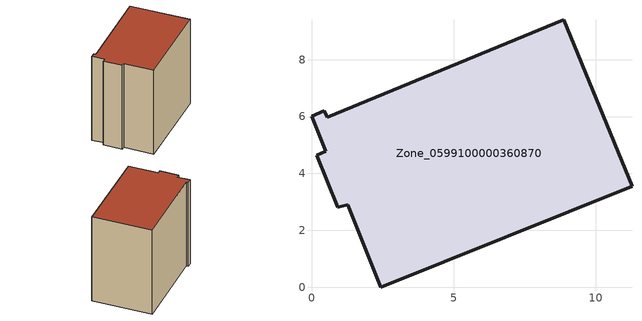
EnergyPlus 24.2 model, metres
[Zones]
Zone_0599100000360870
 floor ground (C_G): 1.27,2.9 0.93,2.8 0.19,4.64 0.5,4.77 0,6 0.45,6.21 0.55,5.98 8.87,9.4 11.27,3.55 2.44,0 z0
 wall outside (C_F): 0,6 0.5,4.77 0.19,4.64 0.93,2.8 1.27,2.9 2.44,0 11.27,3.55 8.87,9.4 0.55,5.98 0.45,6.21 0,6 z0:9.88
 roof outside (C_R): 11.27,3.55 8.87,9.4 0.55,5.98 0.45,6.21 0,6 0.5,4.77 0.19,4.64 0.93,2.8 1.27,2.9 2.44,0 z9.88
[BUILDING]
Pand.0599100000360870: North Axis=0; Terrain=City; Loads Convergence Tolerance Value=0.04; Temperature Convergence Tolerance Value=0.4; Solar Distribution=FullExterior; Maximum Number of Warmup Days=25; Minimum Number of Warmup Days=1
[Site:Location]
Rotterdam.The.Hague.AP_ZH_NLD Design_Conditions: Latitude=51.96; Longitude=4.45; Time Zone=1; Elevation=-4.5
[SITE:GROUNDTEMPERATURE:BUILDINGSURFACE]
18, 18, 18, 18, 18, 18, 18, 18, 18, 18, 18, 18
[MATERIAL] Thermal Absorptance=0.9; Solar Absorptance=0.7; Visible Absorptance=0.7
Name | Roughness | Thickness | Conductivity | Density | Specific Heat
G.TI.1992-2005 | MediumSmooth | 0.15 | 0.06 | 540 | 1210
F.TI.1992-2005 | Rough | 0.3 | 0.12 | 1920 | 840
R.TI.1992-2005 | MediumRough | 0.2 | 0.08 | 1500 | 1000
[CONSTRUCTION]
C_G: G.TI.1992-2005
C_F: F.TI.1992-2005
C_R: R.TI.1992-2005
[ZONE]
Zone_0599100000360870: Type=1; Multiplier=1; Ceiling Height=Autocalculate; Volume=Autocalculate; Floor Area=autocalculate; Part of Total Floor Area=Yes
[ZONEINFILTRATION:DESIGNFLOWRATE]
Infil_Zone_0599100000360870: Zone or ZoneList or Space or SpaceList=Zone_0599100000360870; Schedule=AlwaysOn; Design Flow Rate Calculation Method=Flow/Area; Flow Rate per Floor Area=0.0015; Constant Term Coefficient=1; Temperature Term Coefficient=0; Velocity Term Coefficient=0; Velocity Squared Term Coefficient=0
[HVACTEMPLATE:ZONE:IDEALLOADSAIRSYSTEM]
Zone_0599100000360870: Maximum Heating Supply Air Temperature=50; Minimum Cooling Supply Air Temperature=13; Maximum Heating Supply Air Humidity Ratio=0.0156; Minimum Cooling Supply Air Humidity Ratio=0.0077; Heating Limit=NoLimit; Cooling Limit=NoLimit; Dehumidification Control Type=ConstantSensibleHeatRatio; Cooling Sensible Heat Ratio=0.7; Dehumidification Setpoint=60; Humidification Control Type=None; Humidification Setpoint=30; Outdoor Air Method=None; Outdoor Air Flow Rate per Person=0.00944; Outdoor Air Flow Rate per Zone Floor Area=0; Outdoor Air Flow Rate per Zone=0; Demand Controlled Ventilation Type=None; Outdoor Air Economizer Type=NoEconomizer; Heat Recovery Type=None; Sensible Heat Recovery Effectiveness=0.7; Latent Heat Recovery Effectiveness=0.65
[ZONECONTROL:THERMOSTAT]
ThermostatControl_Zone_0599100000360870: Zone or ZoneList=Zone_0599100000360870; Control Type Schedule=DualSetpointControlType; Control 1=Thermostat_Zone_0599100000360870; Temperature Difference Between Cutout And Setpoint=0
[THERMOSTATSETPOINT:DUALSETPOINT]
Thermostat_Zone_0599100000360870: Heating Setpoint Temperature Schedule=HeatingSetpoint_Zone_0599100000360870; Cooling Setpoint Temperature Schedule=CoolingSetpoint_Zone_0599100000360870
[SCHEDULE:COMPACT]
HeatingSetpoint_Zone_0599100000360870: Through: 12/31, For: AllDays, Until: 24:00, 21
CoolingSetpoint_Zone_0599100000360870: Through: 12/31, For: AllDays, Until: 24:00, 24
DualSetpointControlType: Through: 12/31, For: AllDays, Until: 24:00, 4
AlwaysOn: Through: 12/31, For: AllDays, Until: 24:00, 1
